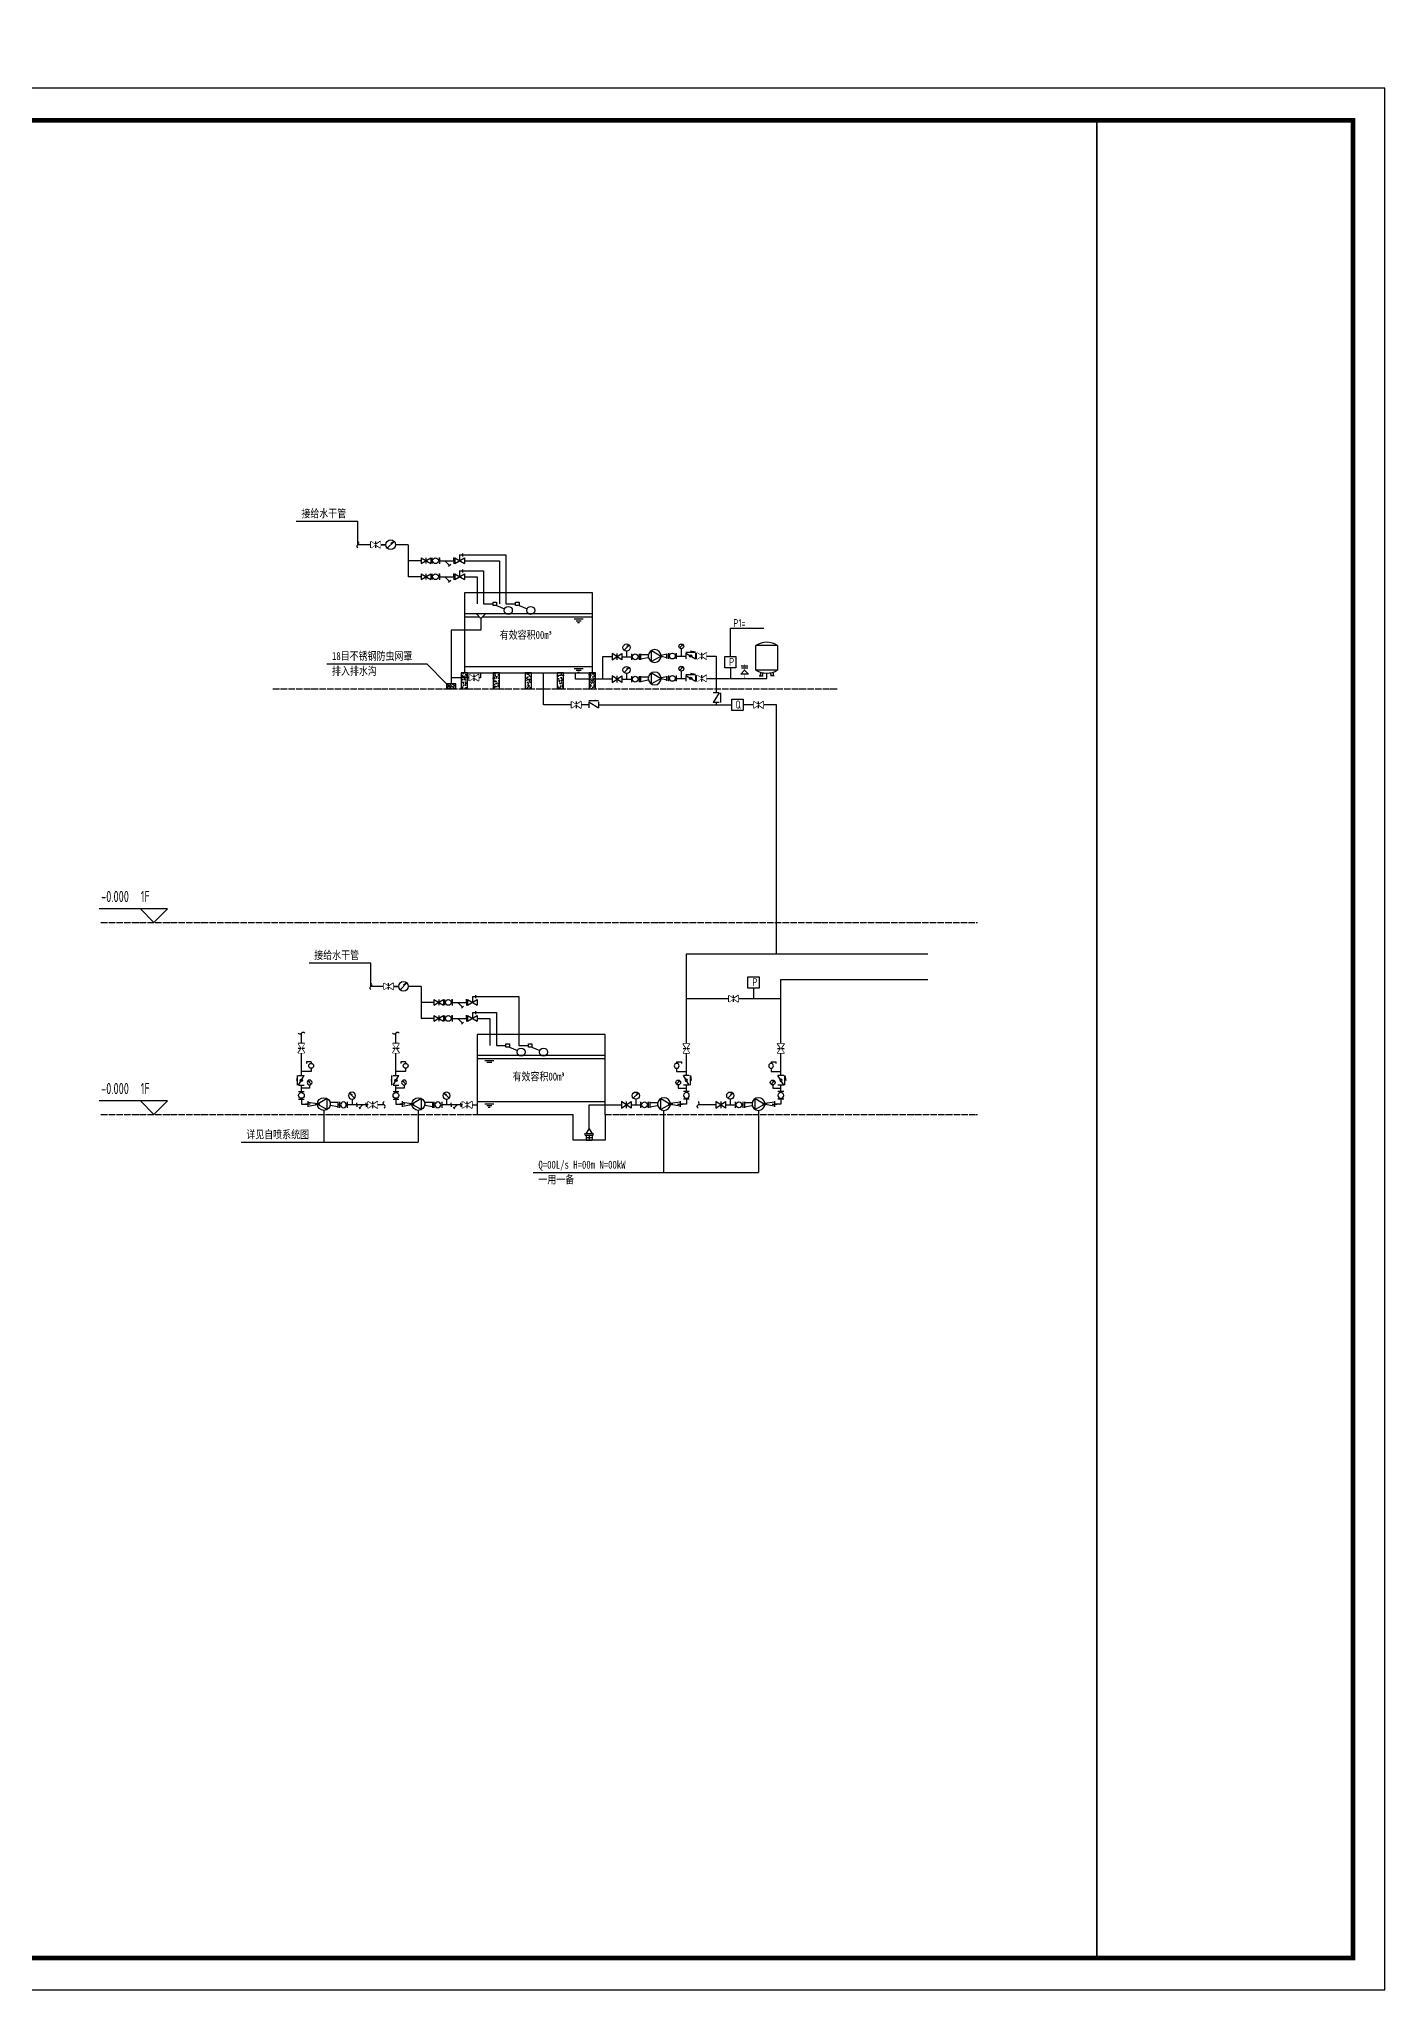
# Model space of a CAD drawing. Extents: x -973766 to 490869, y -74466 to 47007.
# Drawn here: x -290642 to -248592, y -47233 to 13707 of the extents above; entities that cross this region are included whole.
import ezdxf

# ---------------------------------------------------------------- set-up
doc = ezdxf.new("R2010")
doc.units = 0
doc.header["$LTSCALE"] = 100
doc.header["$MEASUREMENT"] = 0
doc.linetypes.add('CENTER', pattern=[50.8, 31.75, -6.35, 6.35, -6.35])
doc.linetypes.add('DOTE', pattern=[2.42, 2, -0.2, 0.02, -0.2])
for name, color, linetype in [('AD-AXIS-AXIS', 7, 'CENTER'), ('W-DRAI-EQPM', 2, 'Continuous'), ('W-FRPT-HYDT-EQPM', 60, 'Continuous'), ('W-NOTE', 40, 'Continuous'), ('W-WSUP-EQPM', 3, 'Continuous')]:
    doc.layers.add(name, color=color, linetype=linetype)
for name, color, linetype, lineweight in [('W-DRAI-DOME-PIPE', 2, 'TH_PL13-100_F', 30), ('W-FRPT-HYDT-PIPE', 1, 'TH_PL09-100_XH', 30), ('W-FRPT-SPRL-PIPE', 4, 'TH_PL10-100_ZP', 30), ('W-WSUP-COOL-PIPE', 3, 'TH_PL01-100_J', 30)]:
    doc.layers.add(name, color=color, linetype=linetype, lineweight=lineweight)
doc.layers.add('内框', color=8, linetype='Continuous', plot=False)
doc.styles.get("Standard").update_dxf_attribs({"font": 'gbenor.shx', "bigfont": 'gbcbig.shx'})
doc.styles.add('TH-STYLE1', font='Stfangso_1.ttf', dxfattribs={"width": 0.8})
doc.styles.add('TH-STYLE3', font='tssdeng.shx', dxfattribs={"width": 0.8, "bigfont": 'tssdchn.shx'})
doc.styles.add('黑体', font='simhei.ttf')
doc.linetypes.add('TH_PL01-100_J', pattern='A,25,["J",TH-STYLE3,S=3,R=0,X=1.1,Y=-1.25],-3.5', length=28.5)
doc.linetypes.add('TH_PL09-100_XH', pattern='A,25,["XH",TH-STYLE3,S=3,R=0,X=1.15,Y=-1.1],-6', length=31)
doc.linetypes.add('TH_PL10-100_ZP', pattern='A,25,["ZP",TH-STYLE3,S=3,R=0,X=1.15,Y=-1.25],-6.5', length=31.5)
doc.linetypes.add('TH_PL13-100_F', pattern='A,25,["F",TH-STYLE3,S=3,R=0,X=1.4,Y=-1.25],-3.5', length=28.5)

# ---------------------------------------------------------------- blocks, each defined once
blk = doc.blocks.new('THAPE_A1L_inner')
at = {"layer": '内框'}
for p, q in [((0, 609.4), (0, 594)), ((0, 609.4), (294, 609.4)), ((49, 594), (49, 609.4)), ((49, 609.4), (49, 594)), ((260.87, 594), (260.84, 609.4)), ((260.84, 609.4), (260.87, 594)), ((294, 594), (294, 609.4)), ((0, 594), (49, 594)), ((28, 594), (0, 594)), ((84, 594), (28, 594)), ((49, 594), (260.87, 594)), ((196, 594), (84, 594)), ((294, 594), (196, 594)), ((260.87, 594), (294, 594))]:
    blk.add_line(p, q, dxfattribs=at)
blk.add_lwpolyline([(0, 0), (841, 0), (841, 594), (0, 594)], close=True, dxfattribs=at)
at = {"layer": '内框', "const_width": 1.4}
blk.add_lwpolyline([(25, 584), (25, 10), (831, 10), (831, 584)], close=True, dxfattribs=at)
at = {"layer": '内框', "const_width": 0.5}
blk.add_lwpolyline([(751, 584), (751, 10)], dxfattribs=at)
at = {"layer": '内框', "style": '黑体', "width": 0.8}
for s, p in [('内框名称：', (4.43, 598.65)), ('A1L', (263.9, 598.64))]:
    blk.add_text(s, height=7, dxfattribs=at).set_placement(p)
blk.add_attdef('内框名称', (51.53, 598.63), '', height=7, dxfattribs=at)
blk = doc.blocks.new('可曲绕橡胶接头')
for p, q in [((0, 90), (0, -90)), ((240, 90), (240, -90))]:
    blk.add_line(p, q)
blk.add_circle((120, 0), 90)
blk = doc.blocks.new('Y型过滤器')
for p, q in [((0, 0), (0, 98)), ((0, 0), (0, -98)), ((0, 0), (450, 0)), ((172, 0), (321, -149)), ((450, 0), (450, 98)), ((354, -116), (288, -182)), ((450, 0), (450, -98))]:
    blk.add_line(p, q)
at = {"const_width": 32.8}
for points in [[(0, 0), (450, 0)], [(172, 0), (321, -149)]]:
    blk.add_lwpolyline(points, dxfattribs=at)
blk = doc.blocks.new('*U289')
for p, q in [((0, 90), (0, -90)), ((0, 90), (300, -90)), ((0, -90), (300, 90)), ((150, 90), (150, -90)), ((300, 90), (300, -90)), ((1050, 90), (1350, -90)), ((1050, -90), (1350, 90)), ((1050, 90), (1050, -90)), ((1200, 180), (1200, 0)), ((1200, 180), (1296, 180)), ((1296, 228), (1296, 132)), ((1350, 90), (1350, -90))]:
    blk.add_line(p, q)
for name, p in [('可曲绕橡胶接头', (330, 0)), ('Y型过滤器', (570, 0))]:
    blk.add_blockref(name, p)
blk = doc.blocks.new('*U372')
blk.add_blockref('*U289', (960, 0))
blk = doc.blocks.new('浮球阀系统')
blk.add_line((408, -52), (658, -156))
blk.add_lwpolyline([(300, 52), (408, 52), (408, -52), (300, -52)], close=True)
blk.add_circle((774, -204), 125)
at = {"layer": 'W-WSUP-COOL-PIPE'}
blk.add_line((0, 0), (300, 0), dxfattribs=at)
blk = doc.blocks.new('*U350')
for p, q in [((50, 75), (-50, 225)), ((-50, 225), (50, 225)), ((50, 225), (-50, 75)), ((-50, 150), (50, 150)), ((-50, 75), (50, 75))]:
    blk.add_line(p, q)
blk.add_wipeout([(50, 225), (-50, 225), (0, 150), (50, 75), (-50, 75), (0, 150)])
blk = doc.blocks.new('*U351')
at = {"layer": 'W-WSUP-COOL-PIPE'}
blk.add_line((167, 0), (250, 0), dxfattribs=at)
at = {"layer": 'W-WSUP-EQPM'}
for q in [(272, -53), (323, 20)]:
    blk.add_line((378, 53), q, dxfattribs=at)
blk.add_circle((325, 0), 75, dxfattribs=at)
at = {"layer": 'W-WSUP-EQPM', "rotation": 90}
blk.add_blockref('*U350', (242, 0), dxfattribs=at)
blk = doc.blocks.new('$TwtSys$00000132')
at = {"elevation": 0}
blk.add_lwpolyline([(7, -101, -0.575183), (0, 0, 0.604745), (-11, 101, 16.924828)], format="xyb", dxfattribs=at)
blk = doc.blocks.new('吸水喇叭口系统')
for p, q in [((-128, -196), (-128, -136)), ((-128, -196), (128, -196)), ((-90, -196), (-90, -346)), ((-90, -271), (90, -271)), ((-90, -346), (90, -346)), ((0, -196), (0, -346)), ((90, -196), (90, -346)), ((128, -196), (128, -136))]:
    blk.add_line(p, q)
blk.add_lwpolyline([(-90, -156), (0, 0), (90, -156)], close=True)
blk = doc.blocks.new('偏心异径管')
for p, q in [((0, 90), (0, -90)), ((0, 71), (240, 71)), ((240, 83), (240, -36)), ((0, -67), (240, -25))]:
    blk.add_line(p, q)
blk = doc.blocks.new('*U358')
for p, q in [((-20, 100), (-20, -100)), ((-20, -100), (280, 100)), ((280, -100), (-20, 100)), ((130, 100), (130, -100)), ((280, 100), (280, -100)), ((510, 367), (350, 208)), ((510, 367), (427, 318)), ((430, 175), (430, 0))]:
    blk.add_line(p, q)
blk.add_circle((430, 288), 112)
for name, p in [('可曲绕橡胶接头', (580, 0)), ('偏心异径管', (870, 0))]:
    blk.add_blockref(name, p)
blk = doc.blocks.new('A$C53195730')
for p, q in [((-307, 396), (-480, 96)), ((-480, 96), (-134, 96)), ((-134, 96), (-307, 396))]:
    blk.add_line(p, q)
blk.add_circle((-307, 196), 200)
blk = doc.blocks.new('消声止回阀')
for p, q in [((0, 126), (300, 126)), ((0, 90), (0, -90)), ((0, 90), (300, -90)), ((300, 126), (150, 150)), ((300, 90), (300, -90))]:
    blk.add_line(p, q)
blk.add_circle((150, 0), 36)
blk = doc.blocks.new('*U290')
for p, q in [((100, -75), (-100, 225)), ((-100, 225), (100, 225)), ((100, 225), (-100, -75)), ((-100, 75), (100, 75)), ((-100, -75), (100, -75))]:
    blk.add_line(p, q)
blk.add_wipeout([(100, 225), (-100, 225), (0, 75), (100, -75), (-100, -75), (0, 75)])
blk = doc.blocks.new('压力表2')
for p, q in [((-202, 228), (-308, 122)), ((-202, 228), (-257, 195)), ((-255, 100), (-255, 0)), ((-255, 0), (0, 0))]:
    blk.add_line(p, q)
blk.add_circle((-255, 175), 75)
blk = doc.blocks.new('同心异径管')
for p, q in [((0.5, 0), (-0.5, 0)), ((0, 0.6), (0, -0.6)), ((0, 0.4), (2, 0.1)), ((2.5, 0), (1.5, 0)), ((2, 0.3), (2, -0.3)), ((0, -0.4), (2, -0.1))]:
    blk.add_line(p, q)
blk = doc.blocks.new('*U356')
for p, q in [((-135, 1220), (-135, 1120)), ((-135, 1120), (-440, 1120)), ((-440, 250), (-440, 100)), ((-440, 100), (-240, 100))]:
    blk.add_line(p, q)
blk.add_circle((-135, 1295), 75)
for name, p, rotation in [('*U290', (-440, 1915), 180), ('消声止回阀', (-440, 690), 90), ('可曲绕橡胶接头', (-440, 250), 90)]:
    blk.add_blockref(name, p, dxfattribs=dict(rotation=rotation))
at = {"xscale": -1}
blk.add_blockref('压力表2', (-440, 600), dxfattribs=at)
at = {"xscale": 150, "yscale": 150, "zscale": 150}
blk.add_blockref('同心异径管', (-240, 100), dxfattribs=at)
for p, q in [((-135, 1420), (-285, 1420)), ((-285, 1420), (-285, 1370)), ((-135, 1420), (-135, 1370))]:
    blk.add_line(p, q)
blk = doc.blocks.new('*U292')
for p, q in [((0, 0), (0, 65)), ((0, 0), (0, -65)), ((0, 0), (300, 0)), ((115, 0), (214, -99)), ((300, 0), (300, 65)), ((236, -77), (192, -121)), ((300, 0), (300, -65))]:
    blk.add_line(p, q)
at = {"const_width": 21.9}
for points in [[(0, 0), (300, 0)], [(115, 0), (214, -99)]]:
    blk.add_lwpolyline(points, dxfattribs=at)
blk = doc.blocks.new('*U359')
for p, q in [((510, 367), (350, 208)), ((510, 367), (427, 318)), ((430, 175), (430, 0))]:
    blk.add_line(p, q)
blk.add_circle((430, 287), 112)
for name, p in [('*U292', (-16, 0)), ('可曲绕橡胶接头', (580, 0)), ('偏心异径管', (870, 0))]:
    blk.add_blockref(name, p)
at = {"rotation": 90}
blk.add_blockref('*U290', (-145, 0), dxfattribs=at)
blk = doc.blocks.new('A$C47557842')
at = {"layer": 'W-WSUP-EQPM'}
for p, q in [((-150, 150), (150, 150)), ((-150, 150), (0, 0)), ((150, 150), (0, 0))]:
    blk.add_line(p, q, dxfattribs=at)
blk = doc.blocks.new('A$C42A67750')
at = {"layer": 'W-WSUP-EQPM'}
h = blk.add_hatch(dxfattribs=at)
h.set_pattern_fill('AR-HBONE', color=256, scale=0.3, style=0)
h.set_pattern_definition([(45, (-47726.838, -7129.88), (4e-15, 43.10523), [91.44, -30.48]), (135, (-47705.285, -7108.326), (4e-15, 43.10523), [91.44, -30.48])])
h.paths.add_polyline_path([(0, 79), (0, 0), (146, 0), (146, 79)])
h = blk.add_hatch(dxfattribs=at)
h.set_pattern_fill('AR-HBONE', color=256, style=0)
h.set_pattern_definition([(45, (-47726.84, -7129.88), (1e-14, 143.6841), [304.8, -101.6]), (135, (-47655, -7058.04), (1e-14, 143.6841), [304.8, -101.6])])
h.paths.add_polyline_path([(146, 79), (0, 79), (0, 0), (146, 0)])
blk.add_lwpolyline([(0, 79), (146, 79), (146, 0), (0, 0)], close=True, dxfattribs=at)
blk = doc.blocks.new('消防泵稳压泵出水管阀组-水平')
for p, q in [((181, 55), (0, 16)), ((0, -48), (0, 48)), ((181, 72), (181, -72)), ((181, 72), (181, -72)), ((181, -72), (181, 72)), ((231, 90), (231, -90)), ((471, 90), (471, -90)), ((684, 358), (578, 252)), ((684, 358), (629, 326)), ((631, 230), (631, 57)), ((771, 126), (1071, 126)), ((771, 90), (771, -90)), ((771, 90), (1071, -90)), ((1071, 126), (921, 150)), ((1071, 90), (1071, -90)), ((1421, 100), (1121, -100)), ((1121, -100), (1121, 100)), ((1121, 100), (1421, -100)), ((1271, -100), (1271, 100)), ((1421, -100), (1421, 100)), ((181, -55), (0, -16))]:
    blk.add_line(p, q)
for centre, radius in [((351, 0), 90), ((631, 305), 75), ((921, 0), 36)]:
    blk.add_circle(centre, radius)
for p in [(0, 0), (181, 0)]:
    blk.add_point(p)
blk.add_wipeout([(1121, 100), (1121, -100), (1271, 0), (1421, 100), (1421, -100), (1271, 0)])
blk = doc.blocks.new('*U363')
for p, q in [((-340, 61), (-340, 831)), ((340, 831), (-340, 831)), ((340, 831), (340, 61)), ((340, 61), (-340, 61)), ((-236, -111), (-113, -111)), ((-196, -1), (-205, -111)), ((-148, -111), (-116, -19)), ((236, -111), (113, -111)), ((148, -111), (116, -19)), ((196, -1), (205, -111))]:
    blk.add_line(p, q)
for centre, radius, start, end in [((0, 319), 615, 56.43184, 123.56816), ((0, 657), 686, 240.30294, 299.69706)]:
    blk.add_arc(centre, radius, start, end)
blk = doc.blocks.new('$VALVE$00000322')
for p, q in [((4, 216), (-102, 110)), ((-102, 110), (102, 110)), ((87, 272), (-81, 272)), ((-80, 317), (89, 317)), ((102, 110), (4, 216))]:
    blk.add_line(p, q)
at = {"const_width": 8.96}
for points in [[(0, 0), (0, 110)], [(4, 216), (4, 377)]]:
    blk.add_lwpolyline(points, dxfattribs=at)
blk.add_point((0, 0))
at = {"flags": 9}
for tag in ['YSIZE', 'XSIZE']:
    blk.add_attdef(tag, (0, 110), '', height=0.5, dxfattribs=at)
blk = doc.blocks.new('*U291')
for p, q in [((-225, 135), (75, 135)), ((-225, 90), (-225, -90)), ((-225, 90), (75, -90)), ((75, 90), (75, -90))]:
    blk.add_line(p, q)
blk.add_solid([(-45, 165), (-45, 135), (75, 135)])
blk = doc.blocks.new('*U365')
blk.add_line((0, 335), (0, 0))
blk.add_lwpolyline([(-175, 685), (175, 685), (175, 335), (-175, 335)], close=True)
at = {"insert": (-38, 642), "char_height": 250, "attachment_point": 1, "style": 'TH-STYLE3'}
blk.add_mtext_dynamic_manual_height_columns('P', width=261.69, gutter_width=1750, heights=[0], dxfattribs=at)
blk = doc.blocks.new('*U366')
blk.add_lwpolyline([(-175, 685), (175, 685), (175, 335), (-175, 335)], close=True)
at = {"insert": (-64, 642), "char_height": 250, "attachment_point": 1, "style": 'TH-STYLE3'}
blk.add_mtext_dynamic_manual_height_columns('Q', width=261.69, gutter_width=1750, heights=[0], dxfattribs=at)

msp = doc.modelspace()

# ---------------------------------------------------------------- hatches: boundary and pattern name
at = {"layer": 'W-FRPT-HYDT-EQPM'}
h = msp.add_hatch(dxfattribs=at)
h.set_pattern_fill('AR-CONC', color=256, scale=100, style=0)
h.set_pattern_definition([(50, (36685.94, 34508.89), (182.18467, -15.939086), [19.05, -209.55]), (355, (36685.94, 34508.89), (-35.24283, 191.05664), [15.24, -167.64]), (100.451, (36701.12, 34507.56), (146.9425, 175.11669), [16.19, -178.09]), (46.1842, (36685.94, 34559.69), (271.07904, -42.04233), [28.575, -314.325]), (96.6356, (36708.53, 34556.18), (237.40423, 247.42556), [24.285, -267.135]), (351.184, (36685.94, 34559.69), (237.4046, 247.42512), [22.86, -251.46]), (21, (36711.34, 34546.99), (151.61488, -102.26552), [19.05, -209.55]), (326, (36711.34, 34546.99), (61.80203, 184.18797), [15.24, -167.64]), (71.4514, (36723.97, 34538.46), (213.41649, 81.92286), [16.19, -178.09]), (37.5, (36685.94, 34508.885), (3.088603, 84.555039), [0, -165.608, 0, -170.18, 0, -168.275]), (7.5, (36685.94, 34508.885), (66.819663, 100.180575), [0, -97.028, 0, -161.798, 0, -64.135]), (327.5, (36629.3, 34508.885), (135.590595, -5.728744), [0, -63.5, 0, -198.12, 0, -262.89]), (317.5, (36603.9, 34508.89), (148.12918, 25.42649), [0, -82.55, 0, -131.572, 0, -186.69])])
h.paths.add_polyline_path([(-277453.86, -6589.27), (-277253.86, -6589.27), (-277253.86, -6089.27), (-277453.86, -6089.27)])
h.paths.add_polyline_path([(-276453.86, -6589.27), (-276253.86, -6589.27), (-276253.86, -6089.27), (-276453.86, -6089.27)])
h.paths.add_polyline_path([(-275453.86, -6589.27), (-275253.86, -6589.27), (-275253.86, -6089.27), (-275453.86, -6089.27)])
h.paths.add_polyline_path([(-274453.86, -6589.27), (-274253.86, -6589.27), (-274253.86, -6089.27), (-274453.86, -6089.27)])
h.paths.add_polyline_path([(-273453.86, -6589.27), (-273253.86, -6589.27), (-273253.86, -6089.27), (-273453.86, -6089.27)])

# ---------------------------------------------------------------- linework, layer by layer
at = {"layer": 'AD-AXIS-AXIS', "linetype": 'Continuous'}
for p, q in [((-286631.9, -13464.3), (-288758.5, -13464.3)), ((-287051.9, -13884.3), (-287471.9, -13464.3)), ((-287051.9, -13884.3), (-286631.9, -13464.3)), ((-286631.9, -19464.3), (-288758.5, -19464.3)), ((-287051.9, -19884.3), (-287471.9, -19464.3)), ((-287051.9, -19884.3), (-286631.9, -19464.3))]:
    msp.add_line(p, q, dxfattribs=at)
at = {"layer": 'AD-AXIS-AXIS', "linetype": 'DOTE'}
for points in [[(-288706.32, -13884.3), (-261321.57, -13884.3)], [(-288706.32, -19884.3), (-273954.14, -19884.3)], [(-272954.14, -19884.3), (-261321.57, -19884.3)]]:
    msp.add_lwpolyline(points, dxfattribs=at)
at = {"layer": 'W-DRAI-DOME-PIPE'}
for p, q in [((-276835.69, -4761.83), (-277761.87, -4761.83)), ((-277761.87, -4761.83), (-277761.87, -6431.65)), ((-276835.69, -4389.27), (-276835.69, -4761.83)), ((-276853.86, -6089.27), (-276853.86, -6242.55)), ((-276853.86, -6242.55), (-277761.87, -6242.55))]:
    msp.add_line(p, q, dxfattribs=at)
at = {"layer": 'W-FRPT-HYDT-EQPM'}
for points in [[(-277353.86, -6089.27), (-273353.86, -6089.27), (-273353.86, -3589.27), (-277353.86, -3589.27)], [(-277453.86, -6589.27), (-277253.86, -6589.27), (-277253.86, -6089.27), (-277453.86, -6089.27)], [(-276453.86, -6589.27), (-276253.86, -6589.27), (-276253.86, -6089.27), (-276453.86, -6089.27)], [(-275453.86, -6589.27), (-275253.86, -6589.27), (-275253.86, -6089.27), (-275453.86, -6089.27)], [(-274453.86, -6589.27), (-274253.86, -6589.27), (-274253.86, -6089.27), (-274453.86, -6089.27)], [(-273453.86, -6589.27), (-273253.86, -6589.27), (-273253.86, -6089.27), (-273453.86, -6089.27)]]:
    msp.add_lwpolyline(points, close=True, dxfattribs=at)
at = {"layer": 'W-FRPT-HYDT-PIPE'}
for p, q in [((-274883.43, -7089.27), (-274883.43, -6089.27)), ((-273883.43, -6289.27), (-273883.43, -6089.27)), ((-272735.98, -5589.27), (-273035.98, -5589.27)), ((-273035.98, -5589.27), (-273035.98, -6289.27)), ((-272435.98, -5589.27), (-272135.98, -5589.27)), ((-272735.98, -6289.27), (-273883.43, -6289.27)), ((-272435.98, -6289.27), (-272135.98, -6289.27)), ((-267906.12, -6265.76), (-267906.12, -6098.49)), ((-273467.19, -7089.27), (-274883.43, -7089.27)), ((-273167.19, -7089.27), (-268996.55, -7089.27)), ((-269485.41, -7016.03), (-269485.41, -7089.27)), ((-267599.29, -7089.27), (-268646.55, -7089.27)), ((-267599.29, -14870.79), (-267599.29, -7089.27)), ((-270416.27, -14870.79), (-262870.85, -14870.79)), ((-267465.27, -15670.79), (-262870.85, -15670.79)), ((-267465.27, -16270.79), (-270416.27, -16270.79)), ((-273454.14, -20338.41), (-273454.14, -19584.3)), ((-273454.14, -19584.3), (-272446.27, -19584.3)), ((-272146.27, -19584.3), (-271846.27, -19584.3)), ((-269195.27, -19584.3), (-268895.27, -19584.3))]:
    msp.add_line(p, q, dxfattribs=at)
at = {"layer": 'W-NOTE'}
for p, q in [((-282606.59, -1354.16), (-280677.19, -1354.16)), ((-280677.19, -2089.32), (-280677.19, -1354.16)), ((-269043.64, -4694.06), (-268001.09, -4694.06)), ((-269043.64, -5580.48), (-269043.64, -4694.06)), ((-281651.22, -5806.61), (-278529.81, -5806.61)), ((-277907.53, -6431.65), (-278529.81, -5806.61)), ((-282206.87, -15149.18), (-280277.47, -15149.18)), ((-280277.47, -15884.35), (-280277.47, -15149.18)), ((-284328.9, -20752.59), (-278792.01, -20752.59)), ((-275202.32, -21696.74), (-268165.5, -21696.74))]:
    msp.add_line(p, q, dxfattribs=at)
at = {"layer": 'W-WSUP-COOL-PIPE'}
for p, q in [((-279804.06, -2089.32), (-280677.19, -2089.32)), ((-279103.96, -2089.32), (-279504.06, -2089.32)), ((-279103.96, -2089.32), (-279103.96, -3089.32)), ((-277407.86, -2409.27), (-276053.86, -2409.27)), ((-276053.86, -2409.27), (-276053.86, -3939.27)), ((-278703.86, -2589.32), (-279103.96, -2589.32)), ((-277407.86, -2909.27), (-276753.86, -2909.27)), ((-277353.86, -2589.27), (-276253.86, -2589.27)), ((-276753.86, -2909.27), (-276753.86, -3939.27)), ((-276253.86, -2589.27), (-276253.86, -3939.27)), ((-278703.86, -3089.32), (-279103.96, -3089.32)), ((-277353.86, -3089.27), (-276953.86, -3089.27)), ((-276953.86, -3089.27), (-276953.86, -3939.27)), ((-279404.34, -15884.35), (-280277.47, -15884.35)), ((-278704.24, -15884.35), (-279104.34, -15884.35)), ((-278704.24, -15884.35), (-278704.24, -16884.35)), ((-278304.14, -16384.35), (-278704.24, -16384.35)), ((-277008.14, -16204.3), (-275654.14, -16204.3)), ((-275654.14, -16204.3), (-275654.14, -17734.3)), ((-278304.14, -16884.35), (-278704.24, -16884.35)), ((-277008.14, -16704.3), (-276354.14, -16704.3)), ((-276954.14, -16884.3), (-276554.14, -16884.3)), ((-276554.14, -16884.3), (-276554.14, -17734.3)), ((-276354.14, -16704.3), (-276354.14, -17734.3))]:
    msp.add_line(p, q, dxfattribs=at)
at = {"layer": 'W-WSUP-EQPM', "color": 7}
for p, q in [((-277353.86, -4239.27), (-273353.86, -4239.27)), ((-277353.86, -4339.27), (-276885.69, -4339.27)), ((-276785.69, -4339.27), (-273353.86, -4339.27)), ((-273918.37, -4405.8), (-273643.73, -4405.8)), ((-273856.42, -4461.52), (-273699.48, -4461.52)), ((-273819.25, -4515.17), (-273753.17, -4515.17)), ((-277353.86, -5889.27), (-273353.86, -5889.27)), ((-273918.37, -5955.8), (-273643.73, -5955.8)), ((-273856.42, -6011.52), (-273699.48, -6011.52)), ((-273819.25, -6065.17), (-273753.17, -6065.17)), ((-276954.14, -18034.3), (-272954.14, -18034.3)), ((-276954.14, -18134.3), (-272954.14, -18134.3)), ((-276709.82, -18200.83), (-276435.18, -18200.83)), ((-276647.87, -18256.54), (-276490.94, -18256.54)), ((-276954.14, -19484.3), (-272954.14, -19484.3)), ((-276709.82, -19550.83), (-276435.18, -19550.83)), ((-276647.87, -19606.54), (-276490.94, -19606.54)), ((-276610.7, -19660.19), (-276544.63, -19660.19))]:
    msp.add_line(p, q, dxfattribs=at)
at = {"layer": 'W-WSUP-EQPM'}
for points in [[(-272954.14, -19884.3), (-272954.14, -17384.3), (-276954.14, -17384.3), (-276954.14, -19884.3), (-273954.14, -19884.3)], [(-272954.14, -19884.3), (-272954.14, -20684.3), (-273954.14, -20684.3), (-273954.14, -19884.3)]]:
    msp.add_lwpolyline(points, dxfattribs=at)

# ---------------------------------------------------------------- block references
for name, p in [('浮球阀系统', (-276753.86, -3939.27)), ('浮球阀系统', (-276053.86, -3939.27)), ('浮球阀系统', (-276354.14, -17734.3)), ('浮球阀系统', (-275654.14, -17734.3)), ('吸水喇叭口系统', (-273454.14, -20338.41))]:
    msp.add_blockref(name, p)
at = {"layer": 'W-DRAI-EQPM', "xscale": -2.000000000000004, "yscale": 2, "zscale": 2, "rotation": 359.9999965849054}
msp.add_blockref('A$C42A67750', (-277616.22, -6589.27), dxfattribs=at)
at = {"layer": 'W-FRPT-HYDT-EQPM'}
for name, p in [('*U358', (-272715.98, -5589.27)), ('*U363', (-267906.12, -6069.34)), ('*U358', (-272715.98, -6289.27)), ('*U365', (-269043.64, -6265.76)), ('*U291', (-273242.19, -7089.27)), ('*U366', (-268821.55, -7599.55)), ('*U358', (-272426.27, -19584.3)), ('*U358', (-269475.27, -19584.3))]:
    msp.add_blockref(name, p, dxfattribs=at)
for name, p, rotation in [('*U291', (-269485.41, -6941.03), 270), ('A$C53195730', (-281547.03, -19254.02), 90.00000000000001)]:
    msp.add_blockref(name, p, dxfattribs=dict(at, rotation=rotation))
at = {"layer": 'W-FRPT-HYDT-EQPM', "xscale": -1, "rotation": 270}
for p in [(-271312.25, -19254.02), (-268361.25, -19254.02)]:
    msp.add_blockref('A$C53195730', p, dxfattribs=at)
at = {"layer": 'W-NOTE', "rotation": 355.0917123217322}
for p in [(-280677.43, -2089.26, 0), (-280277.71, -15884.29, 0)]:
    msp.add_blockref('$TwtSys$00000132', p, dxfattribs=at)
at = {"layer": 'W-WSUP-COOL-PIPE'}
msp.add_blockref('A$C47557842', (-276835.69, -4389.27), dxfattribs=at)
at = {"layer": 'W-WSUP-EQPM'}
for p in [(-279663.86, -2589.32), (-279663.86, -3089.32), (-279264.14, -16384.35), (-279264.14, -16884.35)]:
    msp.add_blockref('*U372', p, dxfattribs=at)
at = {"layer": 'W-WSUP-EQPM', "xscale": -1, "rotation": 270}
msp.add_blockref('A$C53195730', (-271601.96, -5959), dxfattribs=at)
at = {"layer": 'W-WSUP-EQPM', "xscale": 1.2, "yscale": -1.2, "zscale": 1.2, "rotation": 180}
msp.add_blockref('$VALVE$00000322', (-268593.79, -6265.76), dxfattribs=at)
at = {"layer": '内框', "xscale": 100, "yscale": 100, "zscale": 100}
msp.add_blockref('THAPE_A1L_inner', (-332691.76, -47232.69), dxfattribs=at)

# ---------------------------------------------------------------- texts
at = {"layer": 'AD-AXIS-AXIS', "linetype": 'DOTE', "style": 'TH-STYLE3', "width": 0.7}
for s, p in [('-0.000', (-288702.09, -13251.42)), ('1F', (-287466.73, -13253.24)), ('-0.000', (-288702.09, -19251.42)), ('1F', (-287466.73, -19253.24))]:
    msp.add_text(s, height=350, rotation=359.999998, dxfattribs=at).set_placement(p)
at = {"layer": 'W-NOTE', "width": 0.8}
for s, style, p in [('接给水干管', 'TH-STYLE1', (-282443.98, -1236.64)), ('P1=', 'TH-STYLE3', (-268948.95, -4662.93)), ('18目不锈钢防虫网罩', 'TH-STYLE1', (-281488.61, -5689.09)), ('排入排水沟', 'TH-STYLE1', (-281488.61, -6158.6)), ('接给水干管', 'TH-STYLE1', (-282044.26, -15031.66)), ('详见自喷系统图', 'TH-STYLE1', (-284166.29, -20635.07)), ('Q=00L/s H=00m N=00kW', 'TH-STYLE1', (-275039.71, -21579.22)), ('一用一备', 'TH-STYLE1', (-275039.71, -22040.41))]:
    msp.add_text(s, height=250, rotation=360, dxfattribs=dict(at, style=style)).set_placement(p)
at = {"layer": 'W-NOTE', "char_height": 250, "attachment_point": 1, "style": 'TH-STYLE1'}
for insert in [(-276247.2, -4780.64), (-275847.48, -18575.67)]:
    msp.add_mtext_dynamic_manual_height_columns('有效容积00m{\\fISOCPEUR|b0|i0|c0|p34;³}', width=2037.374, gutter_width=1750, heights=[0], dxfattribs=dict(at, insert=insert))

# ---------------------------------------------------------------- next in the draw order: block references
at = {"layer": 'W-DRAI-EQPM', "rotation": 90}
msp.add_blockref('*U290', (-276976.36, -6242.55), dxfattribs=at)
at = {"layer": 'W-FRPT-HYDT-EQPM', "rotation": 90}
for p in [(-273779.22, -7089.27), (-268085.12, -7089.27), (-268865.77, -16270.79)]:
    msp.add_blockref('*U290', p, dxfattribs=at)
at = {"layer": 'W-FRPT-HYDT-EQPM'}
msp.add_blockref('*U356', (-282003, -19660.79), dxfattribs=at)
at = {"layer": 'W-FRPT-HYDT-EQPM', "xscale": -1}
for name, p in [('*U356', (-270856.27, -19660.79)), ('*U356', (-267905.27, -19660.79)), ('*U359', (-277482.01, -19584.3))]:
    msp.add_blockref(name, p, dxfattribs=at)
at = {"layer": 'W-WSUP-EQPM', "xscale": 2, "yscale": 2, "zscale": 2}
for p in [(-280304.06, -2089.32), (-279904.34, -15884.35)]:
    msp.add_blockref('*U351', p, dxfattribs=at)

# ---------------------------------------------------------------- next in the draw order: linework, layer by layer
at = {"layer": 'AD-AXIS-AXIS', "linetype": 'DOTE'}
msp.add_lwpolyline([(-283334.1, -6589.27), (-265698.85, -6589.27)], dxfattribs=at)
at = {"layer": 'W-FRPT-HYDT-PIPE'}
for p, q in [((-270416.27, -17670.79), (-270416.27, -14870.79)), ((-267465.27, -17670.79), (-267465.27, -15670.79)), ((-270416.27, -18670.79), (-270416.27, -17970.79)), ((-267465.27, -18670.79), (-267465.27, -17970.79)), ((-270416.27, -19170.79), (-270416.27, -18970.79)), ((-267465.27, -19170.79), (-267465.27, -18970.79)), ((-269495.27, -19584.3), (-270045.99, -19584.3))]:
    msp.add_line(p, q, dxfattribs=at)
at = {"layer": 'W-FRPT-SPRL-PIPE'}
for p, q in [((-282443, -17670.79), (-282443, -17350.17)), ((-282443, -18670.79), (-282443, -17970.79)), ((-282443, -19170.79), (-282443, -18970.79)), ((-278302.01, -19584.3), (-278352.01, -19584.3)), ((-277766.32, -19584.3), (-278062.01, -19584.3)), ((-277412.01, -19584.25), (-277466.32, -19584.25)), ((-277112.01, -19584.25), (-276954.14, -19584.25))]:
    msp.add_line(p, q, dxfattribs=at)
at = {"layer": 'W-NOTE'}
for p, q in [((-281743, -19760.79), (-281743, -20752.59)), ((-271134.26, -19759.98), (-271134.26, -21696.74)), ((-268165.5, -19760.79), (-268165.5, -21696.74))]:
    msp.add_line(p, q, dxfattribs=at)

# ---------------------------------------------------------------- next in the draw order: block references
at = {"layer": 'W-FRPT-HYDT-EQPM'}
msp.add_blockref('*U365', (-268318.47, -16270.79), dxfattribs=at)
at = {"layer": 'W-FRPT-HYDT-EQPM', "xscale": -1, "rotation": 94.90828767826778}
msp.add_blockref('$TwtSys$00000132', (-282443.06, -17349.92, 0), dxfattribs=at)
at = {"layer": 'W-FRPT-HYDT-EQPM'}
for name, p, rotation in [('A$C53195730', (-278596.03, -19254.02), 90.00000000000001), ('$TwtSys$00000132', (-270046.24, -19584.24, 0), 355.0917123217322)]:
    msp.add_blockref(name, p, dxfattribs=dict(at, rotation=rotation))

# ---------------------------------------------------------------- next in the draw order: block references
for name, p in [('消防泵稳压泵出水管阀组-水平', (-271205.98, -6265.76)), ('*U356', (-279052.01, -19660.79))]:
    msp.add_blockref(name, p, dxfattribs=at)

# ---------------------------------------------------------------- next in the draw order: linework, layer by layer
at = {"layer": 'W-FRPT-HYDT-PIPE'}
for p, q in [((-270735.41, -6265.76), (-270435.41, -6265.76)), ((-270575.41, -6208.34), (-270575.41, -6265.76)), ((-269785.41, -6265.76), (-267906.12, -6265.76)), ((-269485.41, -6265.76), (-269485.41, -6716.03))]:
    msp.add_line(p, q, dxfattribs=at)
at = {"layer": 'W-FRPT-SPRL-PIPE'}
for p, q in [((-279492.01, -17670.79), (-279492.01, -17350.17)), ((-279492.01, -18670.79), (-279492.01, -17970.79)), ((-279492.01, -19170.79), (-279492.01, -18970.79))]:
    msp.add_line(p, q, dxfattribs=at)
at = {"layer": 'W-NOTE'}
msp.add_line((-278792.01, -19760.79), (-278792.01, -20752.59), dxfattribs=at)

# ---------------------------------------------------------------- next in the draw order: block references
at = {"layer": 'W-FRPT-HYDT-EQPM', "xscale": -1}
for p, rotation in [((-279492.07, -17349.92, 0), 94.90828767826778), ((-279862.04, -19584.24, 0), 4.908287678267786)]:
    msp.add_blockref('$TwtSys$00000132', p, dxfattribs=dict(at, rotation=rotation))
at = {"layer": 'W-WSUP-EQPM', "xscale": -1, "rotation": 270}
msp.add_blockref('A$C53195730', (-271601.96, -5259), dxfattribs=at)

# ---------------------------------------------------------------- next in the draw order: block references
at = {"layer": 'W-FRPT-HYDT-EQPM'}
msp.add_blockref('消防泵稳压泵出水管阀组-水平', (-271205.98, -5565.76), dxfattribs=at)
at = {"layer": 'W-FRPT-HYDT-EQPM', "xscale": -1}
msp.add_blockref('*U359', (-280433, -19584.3), dxfattribs=at)

# ---------------------------------------------------------------- next in the draw order: linework, layer by layer
at = {"layer": 'W-FRPT-HYDT-PIPE'}
for p, q in [((-270735.41, -5565.76), (-270435.41, -5565.76)), ((-270575.41, -5508.34), (-270575.41, -5565.76)), ((-269785.41, -5565.76), (-269485.41, -5565.76)), ((-269485.41, -5565.76), (-269485.41, -6265.76))]:
    msp.add_line(p, q, dxfattribs=at)
at = {"layer": 'W-FRPT-SPRL-PIPE'}
for p, q in [((-281253, -19584.3), (-281303, -19584.3)), ((-280717.32, -19584.3), (-281013, -19584.3)), ((-280363, -19584.25), (-280417.35, -19584.25)), ((-279862.28, -19584.3), (-280063, -19584.3))]:
    msp.add_line(p, q, dxfattribs=at)

doc.saveas('drawing.dxf')
